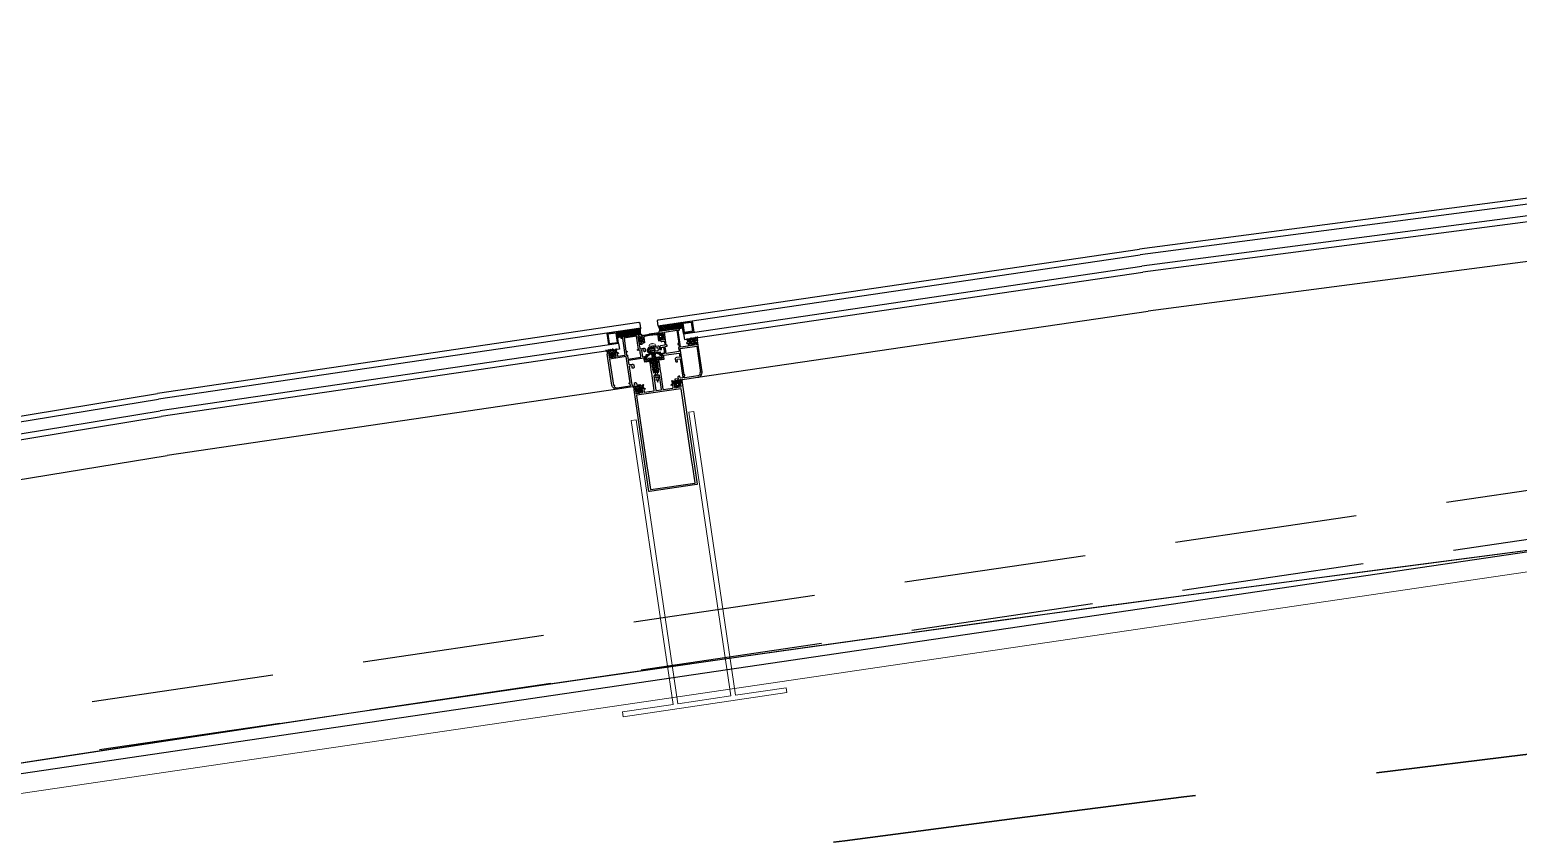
# Model space of a CAD drawing. Header units: millimetres. Extents: x 62878 to 70819, y -67946 to -61850.
# Drawn here: x 64854.5 to 65007.5, y -61966.4 to -61883.5 of the extents above; entities that cross this region are included whole.
import ezdxf

# ---------------------------------------------------------------- set-up
doc = ezdxf.new("R2010")
doc.units = ezdxf.units.MM
doc.linetypes.add('HIDDEN', pattern=[0.375, 0.25, -0.125])
doc.layers.add('alan hesabı1', color=7, linetype='Continuous', plot=False)
for name, color, linetype, lineweight in [('BA DÖŞ.-yeni', 11, 'Continuous', 30), ('Dog_dos_yeni', 63, 'Continuous', 5), ('DOGRAMA', 171, 'Continuous', 0), ('DUV.ALÇ.-yeni', 20, 'Continuous', 25), ('GOR-2', 152, 'Continuous', 20)]:
    doc.layers.add(name, color=color, linetype=linetype, lineweight=lineweight)
pattern_1 = [(233.37876, (65029.06043, -61911.958), (0.12741218, -0.09469793), [])]
pattern_2 = [(323.37876, (64811.47448, -61944.00589), (-0.09469793, -0.12741218), [])]

# ---------------------------------------------------------------- blocks, each defined once
blk = doc.blocks.new('a2we')
at = {"lineweight": 5, "ltscale": 0.5}
for p, q in [((-198.1, -420.1), (-197.1, -419.7)), ((-194.9, -421.4), (-198.1, -420.1)), ((-193.9, -421), (-198.1, -420.1)), ((-198.1, -422.7), (-197.1, -422.3)), ((-194.9, -424), (-198.1, -422.7)), ((-193.9, -423.6), (-198.1, -422.7)), ((-198.1, -425.2), (-197.1, -424.9)), ((-194.9, -426.5), (-198.1, -425.2)), ((-193.9, -426.1), (-198.1, -425.2)), ((-198.1, -427.7), (-197.1, -427.3)), ((-194.9, -429), (-198.1, -427.7)), ((-193.9, -428.6), (-198.1, -427.7)), ((-197.6, -417.6), (-196.6, -417.2)), ((-194.2, -418.3), (-197.6, -417.6)), ((-195.2, -418.6), (-197.6, -417.6)), ((-196.9, -417.9), (-197.1, -418.3)), ((-197.1, -419.7), (-197.1, -418.4)), ((-197.1, -419.7), (-193.9, -421)), ((-197.1, -419.7), (-193.9, -421)), ((-197.1, -422.3), (-197.1, -420.5)), ((-197.1, -422.3), (-193.9, -423.6)), ((-197.1, -422.3), (-193.9, -423.6)), ((-197.1, -424.9), (-197.1, -423.1)), ((-197.1, -424.9), (-193.9, -426.1)), ((-197.1, -424.9), (-193.9, -426.1)), ((-197.1, -427.3), (-197.1, -425.6)), ((-197.1, -427.3), (-193.9, -428.6)), ((-197.1, -427.3), (-193.9, -428.6)), ((-197.1, -429.6), (-197.1, -428)), ((-196, -415.3), (-196.6, -417.2)), ((-196.6, -417.2), (-194.2, -418.3)), ((-196, -415.3), (-195.5, -417.7)), ((-194.2, -418.3), (-195.2, -418.6)), ((-195.2, -418.6), (-194.9, -419.3)), ((-194.9, -420.6), (-194.9, -419.4)), ((-193.9, -421), (-194.9, -421.4)), ((-194.9, -423.2), (-194.9, -421.4)), ((-193.9, -423.6), (-194.9, -424)), ((-194.9, -425.7), (-194.9, -424)), ((-193.9, -426.1), (-194.9, -426.5)), ((-194.9, -428.2), (-194.9, -426.5)), ((-198.1, -429.9), (-197.1, -429.6)), ((-194.9, -431.2), (-198.1, -429.9)), ((-193.9, -430.9), (-198.1, -429.9)), ((-198.1, -432.2), (-197.1, -431.8)), ((-194.9, -433.5), (-198.1, -432.2)), ((-193.9, -433.1), (-198.1, -432.2)), ((-198.1, -434.4), (-197.1, -434.1)), ((-194.9, -435.7), (-198.1, -434.4)), ((-193.9, -435.4), (-198.1, -434.4)), ((-198.1, -436.7), (-197.1, -436.4)), ((-194.9, -438), (-198.1, -436.7)), ((-193.9, -437.7), (-198.1, -436.7)), ((-198.1, -439), (-197.1, -438.7)), ((-194.9, -440.3), (-198.1, -439)), ((-193.9, -440), (-198.1, -439)), ((-198.1, -441.3), (-197.1, -441)), ((-194.9, -442.6), (-198.1, -441.3)), ((-193.9, -442.3), (-198.1, -441.3)), ((-198.1, -443.6), (-197.1, -443.3)), ((-197.1, -429.6), (-193.9, -430.9)), ((-197.1, -429.6), (-193.9, -430.9)), ((-197.1, -431.8), (-197.1, -430.3)), ((-197.1, -431.8), (-193.9, -433.1)), ((-197.1, -431.8), (-193.9, -433.1)), ((-197.1, -434.1), (-197.1, -432.5)), ((-197.1, -434.1), (-193.9, -435.4)), ((-197.1, -434.1), (-193.9, -435.4)), ((-197.1, -436.4), (-197.1, -434.8)), ((-197.1, -436.4), (-193.9, -437.7)), ((-197.1, -436.4), (-193.9, -437.7)), ((-197.1, -438.7), (-197.1, -437.1)), ((-197.1, -438.7), (-193.9, -440)), ((-197.1, -438.7), (-193.9, -440)), ((-197.1, -441), (-197.1, -439.4)), ((-197.1, -441), (-193.9, -442.3)), ((-197.1, -443.3), (-197.1, -441.7)), ((-197.1, -443.3), (-193.9, -444.6)), ((-193.9, -428.6), (-194.9, -429)), ((-194.9, -430.5), (-194.9, -429)), ((-193.9, -430.9), (-194.9, -431.2)), ((-194.9, -432.7), (-194.9, -431.2)), ((-193.9, -433.1), (-194.9, -433.5)), ((-194.9, -435), (-194.9, -433.5)), ((-193.9, -435.4), (-194.9, -435.7)), ((-194.9, -437.3), (-194.9, -435.7)), ((-193.9, -437.7), (-194.9, -438)), ((-194.9, -439.6), (-194.9, -438)), ((-193.9, -440), (-194.9, -440.3)), ((-194.9, -441.8), (-194.9, -440.3)), ((-193.9, -442.3), (-194.9, -442.6)), ((-194.9, -444.1), (-194.9, -442.6)), ((-192.8, -453.3), (-199.2, -453.3)), ((-199.2, -454.6), (-199.2, -453.3)), ((-194.9, -444.9), (-198.1, -443.6)), ((-193.9, -444.6), (-198.1, -443.6)), ((-198.1, -445.9), (-197.1, -445.6)), ((-193.9, -446.9), (-198.1, -445.9)), ((-194.9, -447.2), (-198.1, -445.9)), ((-197.1, -447.9), (-198.1, -448.2)), ((-194.9, -449.5), (-198.1, -448.2)), ((-198.1, -448.2), (-193.9, -449.2)), ((-198.1, -450.5), (-197.1, -450.2)), ((-194.9, -451.8), (-198.1, -450.5)), ((-193.9, -451.5), (-198.1, -450.5)), ((-197.1, -445.6), (-197.1, -444)), ((-197.1, -445.6), (-193.9, -446.9)), ((-197.1, -445.6), (-193.9, -446.9)), ((-197.1, -447.9), (-197.1, -446.3)), ((-193.9, -449.2), (-197.1, -447.9)), ((-197.1, -450.2), (-197.1, -448.6)), ((-197.1, -450.2), (-193.9, -451.5)), ((-197.1, -453.3), (-197.1, -450.9)), ((-193.9, -444.6), (-194.9, -444.9)), ((-194.9, -446.4), (-194.9, -444.9)), ((-193.9, -446.9), (-194.9, -447.2)), ((-194.9, -448.7), (-194.9, -447.2)), ((-193.9, -449.2), (-194.9, -449.5)), ((-194.9, -451), (-194.9, -449.5)), ((-193.9, -451.5), (-194.9, -451.8)), ((-194.9, -453.3), (-194.9, -451.8)), ((-192.8, -454.6), (-192.8, -453.3))]:
    blk.add_line(p, q, dxfattribs=at)
blk.add_lwpolyline([(-196.5, -455.7), (-196.1, -455.4), (-195.9, -455.4), (-195.6, -455.7)], dxfattribs=at)
for centre, radius, start, end in [((-196.9, -418.4), 0.2, 155.3251, 180), ((-195.1, -419.4), 0.2, 0, 19.1116), ((-195.7, -449.5), 6.19, 234.7573, 262.4905), ((-196.4, -449.5), 6.19, 277.5095, 305.2427)]:
    blk.add_arc(centre, radius, start, end, dxfattribs=at)

msp = doc.modelspace()

# ---------------------------------------------------------------- hatches: boundary and pattern name
at = {"layer": 'DOGRAMA', "lineweight": -2}
h = msp.add_hatch(dxfattribs=at)
h.set_pattern_fill('ANSI31', color=256, scale=0.04, angle=678.6331, style=0)
h.set_pattern_definition([(323.37876, (64791.39116, -61946.96393), (-0.07575835, -0.10192975), [])])
h.paths.add_polyline_path([(64920.6, -61914.25, 0.414214), (64920.58, -61914.28), (64919.29, -61914.47, 0.153231), (64919.1, -61913.89), (64920.52, -61913.68)])
h.paths.add_polyline_path([(64920.88, -61914.23), (64920.63, -61914.27, 0.414214), (64920.6, -61914.25), (64920.52, -61913.68), (64920.79, -61913.64)])
h = msp.add_hatch(dxfattribs=at)
h.set_pattern_fill('AR-HBONE', color=256, scale=0.03, angle=678.6331, style=0)
h.set_pattern_definition([(233.37876, (64930.94455, -61948.95745), (0.0247289, -0.16789426), [0.36, -0.12]), (323.37876, (64930.87297, -61949.05376), (0.02472888, -0.16789426), [0.36, -0.12])])
h.paths.add_polyline_path([(64921.4, -61914.16), (64921.64, -61914.12), (64921.56, -61913.53), (64920.79, -61913.64), (64920.88, -61914.23)])
h = msp.add_hatch(dxfattribs=at)
h.set_pattern_fill('AR-HBONE', color=256, scale=0.03, angle=678.6331, style=0)
h.set_pattern_definition([(323.37876, (64916.09148, -61951.14513), (0.0247289, -0.16789426), [0.36, -0.12]), (233.37876, (64916.18779, -61951.21671), (0.0247289, -0.16789426), [0.36, -0.12])])
h.paths.add_polyline_path([(64915.2, -61915.07), (64914.95, -61915.11), (64914.87, -61914.51), (64915.63, -61914.4), (64915.72, -61914.99)])
h = msp.add_hatch(dxfattribs=at)
h.set_pattern_fill('ANSI31', color=256, scale=0.04, angle=678.6331, style=0)
h.set_pattern_definition([(233.37876, (65049.14376, -61908.99996), (0.10192975, -0.07575835), [])])
h.paths.add_polyline_path([(64915.99, -61914.93, -0.414214), (64916.02, -61914.95), (64917.31, -61914.76, -0.153231), (64917.32, -61914.15), (64915.91, -61914.36)])
h.paths.add_polyline_path([(64915.72, -61914.99), (64915.97, -61914.96, -0.414214), (64915.99, -61914.93), (64915.91, -61914.36), (64915.63, -61914.4)])
h = msp.add_hatch(dxfattribs=at)
h.set_pattern_fill('ANSI31', color=256, scale=0.05, angle=678.6331, style=0)
h.set_pattern_definition(pattern_2)
edge = h.paths.add_edge_path(flags=16)
edge.add_arc((64917.91, -61915.21), 0.668, 181.5031, 195.2544, ccw=False)
edge.add_line((64917.24, -61915.23), (64917.52, -61915.19))
edge.add_line((64917.52, -61915.19), (64917.55, -61915.35))
edge.add_line((64917.55, -61915.35), (64917.27, -61915.39))
edge = h.paths.add_edge_path()
edge.add_line((64917.67, -61915.65), (64917.56, -61915.67))
edge.add_line((64917.56, -61915.67), (64917.53, -61915.43))
edge.add_line((64917.53, -61915.43), (64917.34, -61915.46))
edge.add_line((64917.34, -61915.46), (64917.36, -61915.58))
edge.add_line((64917.36, -61915.58), (64917.26, -61915.59))
edge.add_arc((64917.56, -61915.26), 0.442, 149.0711, 227.6864, ccw=False)
edge.add_line((64917.18, -61915.04), (64917.28, -61915.02))
edge.add_line((64917.28, -61915.02), (64917.29, -61915.14))
edge.add_line((64917.29, -61915.14), (64917.48, -61915.11))
edge.add_line((64917.48, -61915.11), (64917.45, -61914.88))
edge.add_line((64917.45, -61914.88), (64918.44, -61914.72))
edge.add_arc((64918.44, -61914.77), 0.05, -74.9114, 98.3788, ccw=False)
edge.add_line((64918.46, -61914.82), (64917.72, -61914.98))
edge.add_arc((64917.74, -61915.08), 0.1, 101.9535, 188.3788)
edge.add_line((64917.64, -61915.09), (64917.72, -61915.6))
edge.add_arc((64917.67, -61915.6), 0.05, -81.6212, 8.3788, ccw=False)
h = msp.add_hatch(dxfattribs=at)
h.set_pattern_fill('ANSI31', color=256, scale=0.05, angle=678.6331, style=0)
h.set_pattern_definition(pattern_1)
edge = h.paths.add_edge_path(flags=16)
edge.add_arc((64918.84, -61915.08), 0.668, 1.5031, 15.2544)
edge.add_line((64919.49, -61914.9), (64919.21, -61914.94))
edge.add_line((64919.21, -61914.94), (64919.23, -61915.1))
edge.add_line((64919.23, -61915.1), (64919.51, -61915.06))
edge = h.paths.add_edge_path()
edge.add_line((64919.2, -61915.43), (64919.31, -61915.41))
edge.add_line((64919.31, -61915.41), (64919.27, -61915.17))
edge.add_line((64919.27, -61915.17), (64919.46, -61915.15))
edge.add_line((64919.46, -61915.15), (64919.48, -61915.27))
edge.add_line((64919.48, -61915.27), (64919.57, -61915.25))
edge.add_arc((64919.2, -61915.02), 0.442, 329.0711, 407.6864)
edge.add_line((64919.49, -61914.7), (64919.39, -61914.71))
edge.add_line((64919.39, -61914.71), (64919.41, -61914.83))
edge.add_line((64919.41, -61914.83), (64919.22, -61914.86))
edge.add_line((64919.22, -61914.86), (64919.19, -61914.62))
edge.add_line((64919.19, -61914.62), (64918.2, -61914.76))
edge.add_arc((64918.21, -61914.81), 0.05, 98.3788, 271.6689)
edge.add_line((64918.21, -61914.86), (64918.96, -61914.8))
edge.add_arc((64918.97, -61914.9), 0.1, 8.3788, 94.804, ccw=False)
edge.add_line((64919.07, -61914.88), (64919.14, -61915.39))
edge.add_arc((64919.19, -61915.38), 0.05, 188.3788, 278.3788)
h = msp.add_hatch(dxfattribs=at)
h.set_pattern_fill('ANSI31', color=256, scale=0.05, angle=678.6331, style=0)
h.set_pattern_definition(pattern_1)
edge = h.paths.add_edge_path(flags=16)
edge.add_arc((64922.63, -61915.33), 0.4, 266.8418, 289.9157, ccw=False)
edge.add_line((64922.61, -61915.73), (64922.57, -61915.48))
edge.add_line((64922.57, -61915.48), (64922.73, -61915.46))
edge.add_line((64922.73, -61915.46), (64922.77, -61915.71))
edge = h.paths.add_edge_path()
edge.add_arc((64922.63, -61915.33), 0.5, 241.5089, 315.2487, ccw=False)
edge.add_line((64922.39, -61915.77), (64922.38, -61915.67))
edge.add_line((64922.38, -61915.67), (64922.49, -61915.65))
edge.add_line((64922.49, -61915.65), (64922.49, -61915.59))
edge.add_arc((64922.39, -61915.61), 0.1, 8.3788, 98.3788)
edge.add_line((64922.37, -61915.51), (64922.16, -61915.54))
edge.add_line((64922.16, -61915.54), (64922.13, -61915.36))
edge.add_line((64922.13, -61915.36), (64922.17, -61915.36))
edge.add_arc((64922.18, -61915.42), 0.065, 29.9694, 98.3788, ccw=False)
edge.add_arc((64922.26, -61915.37), 0.0327, 209.9694, 403.809)
edge.add_arc((64922.16, -61915.51), 0.199, 52.4625, 102.7284)
edge.add_arc((64922.11, -61915.27), 0.05, 99.3509, 276.8642, ccw=False)
edge.add_arc((64922.16, -61915.54), 0.323, 59.9931, 99.3194, ccw=False)
edge.add_arc((64922.33, -61915.24), 0.02, 239.9931, 308.3788)
edge.add_line((64922.34, -61915.25), (64922.52, -61915.12))
edge.add_arc((64922.52, -61915.13), 0.015, -31.6212, 128.3788, ccw=False)
edge.add_line((64922.54, -61915.14), (64922.47, -61915.24))
edge.add_arc((64922.49, -61915.25), 0.02, 148.3788, 308.3788)
edge.add_line((64922.5, -61915.27), (64922.73, -61915.09))
edge.add_arc((64922.74, -61915.1), 0.015, -31.6212, 128.3788, ccw=False)
edge.add_line((64922.75, -61915.1), (64922.69, -61915.21))
edge.add_arc((64922.71, -61915.22), 0.02, 148.3788, 308.3788)
edge.add_line((64922.72, -61915.24), (64922.95, -61915.05))
edge.add_arc((64922.96, -61915.06), 0.015, -31.6212, 128.3788, ccw=False)
edge.add_line((64922.97, -61915.07), (64922.91, -61915.18))
edge.add_arc((64922.92, -61915.19), 0.02, 148.3788, 308.3788)
edge.add_line((64922.94, -61915.2), (64923.17, -61915.02))
edge.add_arc((64923.18, -61915.03), 0.015, -31.6212, 128.3788, ccw=False)
edge.add_line((64923.19, -61915.04), (64923.13, -61915.14))
edge.add_arc((64923.22, -61915.19), 0.1, 148.3788, 188.3788)
edge.add_line((64923.12, -61915.21), (64923.14, -61915.4))
edge.add_line((64923.14, -61915.4), (64922.93, -61915.43))
edge.add_arc((64922.94, -61915.53), 0.1, 98.3788, 188.3788)
edge.add_line((64922.84, -61915.54), (64922.85, -61915.6))
edge.add_line((64922.85, -61915.6), (64922.97, -61915.58))
edge.add_line((64922.97, -61915.58), (64922.98, -61915.68))
h = msp.add_hatch(dxfattribs=at)
h.set_pattern_fill('ANSI31', color=256, scale=0.05, angle=678.6331, style=0)
h.set_pattern_definition(pattern_2)
edge = h.paths.add_edge_path(flags=16)
edge.add_arc((64914.36, -61916.55), 0.4, 266.8418, 289.9157)
edge.add_line((64914.49, -61916.93), (64914.46, -61916.68))
edge.add_line((64914.46, -61916.68), (64914.3, -61916.7))
edge.add_line((64914.3, -61916.7), (64914.34, -61916.95))
edge = h.paths.add_edge_path()
edge.add_arc((64914.36, -61916.55), 0.5, 241.5089, 315.2487)
edge.add_line((64914.71, -61916.9), (64914.7, -61916.8))
edge.add_line((64914.7, -61916.8), (64914.58, -61916.82))
edge.add_line((64914.58, -61916.82), (64914.57, -61916.76))
edge.add_arc((64914.67, -61916.75), 0.1, 98.3788, 188.3788, ccw=False)
edge.add_line((64914.66, -61916.65), (64914.87, -61916.62))
edge.add_line((64914.87, -61916.62), (64914.85, -61916.44))
edge.add_line((64914.85, -61916.44), (64914.81, -61916.44))
edge.add_arc((64914.82, -61916.51), 0.065, 98.3788, 166.7881)
edge.add_arc((64914.72, -61916.48), 0.0327, 152.9485, 346.7881, ccw=False)
edge.add_arc((64914.86, -61916.59), 0.199, 94.0291, 144.295, ccw=False)
edge.add_arc((64914.83, -61916.34), 0.05, 279.8934, 457.4066)
edge.add_arc((64914.87, -61916.61), 0.323, 97.4381, 136.7644)
edge.add_arc((64914.62, -61916.37), 0.02, 248.3788, 316.7644, ccw=False)
edge.add_line((64914.61, -61916.39), (64914.41, -61916.31))
edge.add_arc((64914.4, -61916.33), 0.015, 68.3788, 228.3788)
edge.add_line((64914.39, -61916.34), (64914.48, -61916.42))
edge.add_arc((64914.47, -61916.43), 0.02, -111.6212, 48.3788, ccw=False)
edge.add_line((64914.46, -61916.45), (64914.19, -61916.34))
edge.add_arc((64914.18, -61916.36), 0.015, 68.3788, 228.3788)
edge.add_line((64914.17, -61916.37), (64914.26, -61916.45))
edge.add_arc((64914.25, -61916.47), 0.02, -111.6212, 48.3788, ccw=False)
edge.add_line((64914.24, -61916.48), (64913.97, -61916.38))
edge.add_arc((64913.97, -61916.39), 0.015, 68.3788, 228.3788)
edge.add_line((64913.96, -61916.4), (64914.05, -61916.48))
edge.add_arc((64914.03, -61916.5), 0.02, -111.6212, 48.3788, ccw=False)
edge.add_line((64914.03, -61916.52), (64913.75, -61916.41))
edge.add_arc((64913.75, -61916.42), 0.015, 68.3788, 228.3788)
edge.add_line((64913.74, -61916.43), (64913.82, -61916.51))
edge.add_arc((64913.76, -61916.58), 0.1, 8.3788, 48.3788, ccw=False)
edge.add_line((64913.86, -61916.57), (64913.88, -61916.76))
edge.add_line((64913.88, -61916.76), (64914.1, -61916.73))
edge.add_arc((64914.12, -61916.83), 0.1, 8.3788, 98.3788, ccw=False)
edge.add_line((64914.22, -61916.81), (64914.22, -61916.87))
edge.add_line((64914.22, -61916.87), (64914.11, -61916.89))
edge.add_line((64914.11, -61916.89), (64914.12, -61916.99))
h = msp.add_hatch(dxfattribs=at)
h.set_pattern_fill('ANSI31', color=256, scale=0.05, angle=678.6331, style=0)
h.set_pattern_definition(pattern_1)
edge = h.paths.add_edge_path(flags=16)
edge.add_arc((64918.88, -61918.36), 0.05, -81.6212, 8.3788, ccw=False)
edge.add_line((64918.89, -61918.41), (64918.83, -61918.42))
edge.add_arc((64918.82, -61918.37), 0.05, 188.3788, 278.3788, ccw=False)
edge.add_line((64918.77, -61918.38), (64918.74, -61918.15))
edge.add_line((64918.74, -61918.15), (64918.9, -61918.13))
edge.add_line((64918.9, -61918.13), (64918.93, -61918.35))
h.paths.add_polyline_path([(64918.88, -61917.98), (64918.72, -61918), (64918.68, -61917.73), (64918.84, -61917.71)], flags=16)
edge = h.paths.add_edge_path()
edge.add_arc((64918.76, -61918.36), 0.2, 188.3788, 258.945, ccw=False)
edge.add_line((64918.56, -61918.39), (64918.55, -61918.34))
edge.add_line((64918.55, -61918.34), (64918.61, -61918.33))
edge.add_line((64918.61, -61918.33), (64918.59, -61918.2))
edge.add_line((64918.59, -61918.2), (64918.56, -61918.18))
edge.add_arc((64918.62, -61918.1), 0.1, 188.3788, 233.3788, ccw=False)
edge.add_line((64918.52, -61918.11), (64918.5, -61917.98))
edge.add_line((64918.5, -61917.98), (64918.56, -61917.97))
edge.add_line((64918.56, -61917.97), (64918.54, -61917.85))
edge.add_line((64918.54, -61917.85), (64918.42, -61917.75))
edge.add_line((64918.42, -61917.75), (64918.31, -61917.77))
edge.add_line((64918.31, -61917.77), (64918.27, -61917.52))
edge.add_line((64918.27, -61917.52), (64918.23, -61917.58))
edge.add_line((64918.23, -61917.58), (64917.73, -61917.65))
edge.add_line((64917.73, -61917.65), (64917.69, -61917.33))
edge.add_arc((64917.98, -61917.28), 0.3, 128.3788, 188.3788, ccw=False)
edge.add_line((64917.8, -61917.05), (64918.18, -61916.74))
edge.add_arc((64918.2, -61916.77), 0.03, 38.3788, 128.3788, ccw=False)
edge.add_line((64918.22, -61916.75), (64918.26, -61916.79))
edge.add_arc((64918.24, -61916.81), 0.03, -51.6212, 38.3788, ccw=False)
edge.add_line((64918.26, -61916.84), (64917.95, -61917.08))
edge.add_arc((64918.08, -61917.23), 0.2, 128.3788, 190.2984)
edge.add_arc((64917.98, -61917.26), 0.1, 185.6639, 338.3788)
edge.add_arc((64918.17, -61917.33), 0.1, 98.3788, 158.3788, ccw=False)
edge.add_line((64918.15, -61917.23), (64918.48, -61917.19))
edge.add_arc((64918.47, -61917.14), 0.05, 278.3788, 368.3788)
edge.add_line((64918.52, -61917.13), (64918.51, -61917.08))
edge.add_arc((64918.56, -61917.07), 0.05, 98.3788, 188.3788, ccw=False)
edge.add_line((64918.55, -61917.02), (64918.75, -61916.99))
edge.add_arc((64918.76, -61917.04), 0.05, 8.3788, 98.3788, ccw=False)
edge.add_line((64918.81, -61917.04), (64918.81, -61917.09))
edge.add_arc((64918.86, -61917.08), 0.05, 188.3788, 278.3788)
edge.add_line((64918.87, -61917.13), (64919.19, -61917.08))
edge.add_arc((64919.21, -61917.18), 0.1, 38.3788, 98.3788, ccw=False)
edge.add_arc((64919.37, -61917.06), 0.1, 218.3788, 371.0936)
edge.add_arc((64919.27, -61917.06), 0.2, 6.4592, 68.3788)
edge.add_line((64919.34, -61916.87), (64918.98, -61916.73))
edge.add_arc((64918.99, -61916.7), 0.03, 158.3788, 248.3788, ccw=False)
edge.add_line((64918.96, -61916.69), (64918.98, -61916.64))
edge.add_arc((64919.01, -61916.65), 0.03, 68.3788, 158.3788, ccw=False)
edge.add_line((64919.02, -61916.62), (64919.48, -61916.8))
edge.add_arc((64919.37, -61917.08), 0.3, 8.3788, 68.3788, ccw=False)
edge.add_line((64919.67, -61917.03), (64919.71, -61917.36))
edge.add_line((64919.71, -61917.36), (64919.22, -61917.43))
edge.add_line((64919.22, -61917.43), (64919.16, -61917.39))
edge.add_line((64919.16, -61917.39), (64919.2, -61917.64))
edge.add_line((64919.2, -61917.64), (64919.09, -61917.65))
edge.add_line((64919.09, -61917.65), (64919, -61917.78))
edge.add_line((64919, -61917.78), (64919.02, -61917.91))
edge.add_line((64919.02, -61917.91), (64919.08, -61917.9))
edge.add_line((64919.08, -61917.9), (64919.09, -61918.03))
edge.add_arc((64919, -61918.04), 0.1, -36.6212, 8.3788, ccw=False)
edge.add_line((64919.08, -61918.1), (64919.05, -61918.13))
edge.add_line((64919.05, -61918.13), (64919.07, -61918.26))
edge.add_line((64919.07, -61918.26), (64919.13, -61918.25))
edge.add_line((64919.13, -61918.25), (64919.14, -61918.31))
edge.add_arc((64918.94, -61918.34), 0.2, -62.1875, 8.3788, ccw=False)
edge.add_arc((64918.81, -61918.1), 0.47, 258.945, 297.8125, ccw=False)
h = msp.add_hatch(dxfattribs=at)
h.set_pattern_fill('ANSI31', color=256, scale=0.05, angle=678.6331, style=0)
h.set_pattern_definition(pattern_1)
edge = h.paths.add_edge_path()
edge.add_arc((64921.65, -61919.54), 0.1, 148.3788, 188.3788)
edge.add_line((64921.55, -61919.55), (64921.58, -61919.73))
edge.add_line((64921.58, -61919.73), (64921.36, -61919.76))
edge.add_arc((64921.38, -61919.86), 0.1, 98.3788, 188.3788)
edge.add_line((64921.28, -61919.87), (64921.29, -61919.93))
edge.add_line((64921.29, -61919.93), (64921.4, -61919.91))
edge.add_line((64921.4, -61919.91), (64921.42, -61920.01))
edge.add_arc((64921.06, -61919.66), 0.5, 241.5089, 315.2487, ccw=False)
edge.add_line((64920.82, -61920.1), (64920.81, -61920))
edge.add_line((64920.81, -61920), (64920.93, -61919.98))
edge.add_line((64920.93, -61919.98), (64920.92, -61919.92))
edge.add_arc((64920.82, -61919.94), 0.1, 8.3788, 98.3788)
edge.add_line((64920.81, -61919.84), (64920.59, -61919.87))
edge.add_line((64920.59, -61919.87), (64920.57, -61919.71))
edge.add_line((64920.57, -61919.71), (64920.6, -61919.71))
edge.add_arc((64920.61, -61919.77), 0.065, 29.9694, 98.3788, ccw=False)
edge.add_arc((64920.7, -61919.72), 0.0327, 209.9694, 403.809)
edge.add_arc((64920.55, -61919.87), 0.242, 43.1813, 88.6881)
edge.add_arc((64920.55, -61919.57), 0.05, 99.3509, 276.8642, ccw=False)
edge.add_arc((64920.53, -61919.9), 0.372, 51.8787, 88.5303, ccw=False)
edge.add_arc((64920.77, -61919.59), 0.02, 239.9931, 308.3788)
edge.add_line((64920.78, -61919.6), (64920.95, -61919.47))
edge.add_arc((64920.96, -61919.48), 0.015, -31.6212, 128.3788, ccw=False)
edge.add_line((64920.97, -61919.49), (64920.91, -61919.59))
edge.add_arc((64920.93, -61919.6), 0.02, 148.3788, 308.3788)
edge.add_line((64920.94, -61919.62), (64921.17, -61919.43))
edge.add_arc((64921.18, -61919.45), 0.015, -31.6212, 128.3788, ccw=False)
edge.add_line((64921.19, -61919.45), (64921.13, -61919.56))
edge.add_arc((64921.14, -61919.57), 0.02, 148.3788, 308.3788)
edge.add_line((64921.16, -61919.58), (64921.39, -61919.4))
edge.add_arc((64921.4, -61919.41), 0.015, -31.6212, 128.3788, ccw=False)
edge.add_line((64921.41, -61919.42), (64921.34, -61919.53))
edge.add_arc((64921.36, -61919.54), 0.02, 148.3788, 308.3788)
edge.add_line((64921.37, -61919.55), (64921.61, -61919.37))
edge.add_arc((64921.61, -61919.38), 0.015, -31.6212, 128.3788, ccw=False)
edge.add_line((64921.63, -61919.39), (64921.57, -61919.49))
edge = h.paths.add_edge_path(flags=16)
edge.add_line((64921.04, -61920.03), (64921.01, -61919.84))
edge.add_arc((64921.04, -61919.84), 0.03, 98.3788, 188.3788, ccw=False)
edge.add_line((64921.03, -61919.81), (64921.13, -61919.79))
edge.add_arc((64921.14, -61919.82), 0.03, 8.3788, 98.3788, ccw=False)
edge.add_line((64921.17, -61919.82), (64921.2, -61920.01))
edge.add_arc((64921.17, -61920.02), 0.03, -73.8548, 8.3788, ccw=False)
edge.add_arc((64921.06, -61919.66), 0.4, 270.6123, 286.1452, ccw=False)
edge.add_arc((64921.07, -61920.03), 0.03, 188.3788, 270.6123, ccw=False)
h = msp.add_hatch(dxfattribs=at)
h.set_pattern_fill('ANSI31', color=256, scale=0.05, angle=678.6331, style=0)
h.set_pattern_definition([(323.37876, (64811.47448, -61944.00589), (-0.09469793, -0.12741218), [])])
edge = h.paths.add_edge_path()
edge.add_arc((64916.51, -61920.3), 0.1, 8.3788, 48.3788, ccw=False)
edge.add_line((64916.61, -61920.28), (64916.63, -61920.45))
edge.add_line((64916.63, -61920.45), (64916.85, -61920.42))
edge.add_arc((64916.86, -61920.52), 0.1, 8.3788, 98.3788, ccw=False)
edge.add_line((64916.96, -61920.51), (64916.97, -61920.57))
edge.add_line((64916.97, -61920.57), (64916.85, -61920.58))
edge.add_line((64916.85, -61920.58), (64916.87, -61920.68))
edge.add_arc((64917.11, -61920.24), 0.5, 241.5089, 315.2487)
edge.add_line((64917.46, -61920.59), (64917.45, -61920.5))
edge.add_line((64917.45, -61920.5), (64917.33, -61920.51))
edge.add_line((64917.33, -61920.51), (64917.32, -61920.45))
edge.add_arc((64917.42, -61920.44), 0.1, 98.3788, 188.3788, ccw=False)
edge.add_line((64917.4, -61920.34), (64917.62, -61920.31))
edge.add_line((64917.62, -61920.31), (64917.6, -61920.15))
edge.add_line((64917.6, -61920.15), (64917.56, -61920.16))
edge.add_arc((64917.57, -61920.22), 0.065, 98.3788, 166.7881)
edge.add_arc((64917.47, -61920.2), 0.0327, 152.9485, 346.7881, ccw=False)
edge.add_arc((64917.66, -61920.29), 0.242, 108.0695, 153.5762, ccw=False)
edge.add_arc((64917.58, -61920.01), 0.05, 279.8934, 457.4066)
edge.add_arc((64917.69, -61920.31), 0.372, 108.2273, 144.8788)
edge.add_arc((64917.37, -61920.09), 0.02, 248.3788, 316.7644, ccw=False)
edge.add_line((64917.36, -61920.11), (64917.16, -61920.02))
edge.add_arc((64917.15, -61920.04), 0.015, 68.3788, 228.3788)
edge.add_line((64917.14, -61920.05), (64917.23, -61920.13))
edge.add_arc((64917.22, -61920.15), 0.02, -111.6212, 48.3788, ccw=False)
edge.add_line((64917.21, -61920.17), (64916.94, -61920.06))
edge.add_arc((64916.93, -61920.07), 0.015, 68.3788, 228.3788)
edge.add_line((64916.92, -61920.08), (64917.02, -61920.16))
edge.add_arc((64917, -61920.18), 0.02, -111.6212, 48.3788, ccw=False)
edge.add_line((64916.99, -61920.2), (64916.72, -61920.09))
edge.add_arc((64916.72, -61920.1), 0.015, 68.3788, 228.3788)
edge.add_line((64916.71, -61920.11), (64916.8, -61920.2))
edge.add_arc((64916.78, -61920.21), 0.02, -111.6212, 48.3788, ccw=False)
edge.add_line((64916.78, -61920.23), (64916.5, -61920.12))
edge.add_arc((64916.5, -61920.13), 0.015, 68.3788, 228.3788)
edge.add_line((64916.49, -61920.15), (64916.57, -61920.22))
edge = h.paths.add_edge_path(flags=16)
edge.add_line((64917.24, -61920.59), (64917.21, -61920.4))
edge.add_arc((64917.18, -61920.4), 0.03, 8.3788, 98.3788)
edge.add_line((64917.18, -61920.37), (64917.08, -61920.39))
edge.add_arc((64917.08, -61920.42), 0.03, 98.3788, 188.3788)
edge.add_line((64917.05, -61920.42), (64917.08, -61920.62))
edge.add_arc((64917.11, -61920.61), 0.03, 188.3788, 270.6123)
edge.add_arc((64917.11, -61920.24), 0.4, 270.6123, 286.1452)
edge.add_arc((64917.21, -61920.6), 0.03, 286.1452, 368.3788)

# ---------------------------------------------------------------- linework, layer by layer
msp.add_lwpolyline([(68896.02, -63031.44), (69030.26, -63071.18), (69185.28, -62547.65), (68893, -62461.11, 1.044368), (68063.2, -62298.73, 0.204375), (63106.96, -62494.78, 0.353953), (62932.94, -62997.83), (63753.18, -65779.6), (64154.95, -67142.15), (65336.72, -66792.62), (65336.7, -66829.11), (65270.54, -66829.07, 0.626789), (65270.2, -67369.07), (65531.84, -67369.23, 0.926242), (66130.09, -67369.61), (66391.73, -67369.77, 0.626743), (66392.07, -66829.77), (66326.15, -66829.73), (66326.17, -66793.24), (67506.16, -67144.13), (68467.02, -63899.09), (68625.2, -63946.04), (68896.02, -63031.42)], format="xyb")
at = {"layer": 'alan hesabı1', "linetype": 'ByBlock'}
msp.add_lwpolyline([(64587.94, -62561.57), (64661.74, -62920.71), (64965, -62879.58), (64966.68, -62891.96), (65228.68, -62856.43), (65387.23, -62834.92), (65436.53, -62828.23), (65824.65, -62828.48), (65825.24, -61883.69), (65434.28, -61883.46), (65434.21, -62013.74), (65330.57, -62022.74), (65311.39, -61892.53), (64527.56, -62007.98)], dxfattribs=at)
at = {"layer": 'BA DÖŞ.-yeni', "linetype": 'HIDDEN', "ltscale": 150}
msp.add_arc((65815.04, -68607.15), 6697.94, 70.74616, 109.296847, dxfattribs=at)
at = {"layer": 'Dog_dos_yeni'}
msp.add_lwpolyline([(64932.34, -61951.6), (64915.52, -61954.08), (64915.45, -61953.59), (64920.64, -61952.82), (64916.34, -61923.64), (64916.84, -61923.56), (64921.14, -61952.75), (64926.58, -61951.95), (64922.28, -61922.76), (64922.77, -61922.69), (64927.07, -61951.87), (64932.27, -61951.11), (64932.34, -61951.6)], close=True, dxfattribs=at)
msp.add_lwpolyline([(64932.34, -61951.6), (64915.52, -61954.08), (64915.45, -61953.59), (64920.64, -61952.82), (64916.34, -61923.64), (64916.84, -61923.56), (64921.14, -61952.75), (64926.58, -61951.95), (64922.28, -61922.76), (64922.77, -61922.69), (64927.07, -61951.87), (64932.27, -61951.11), (64932.34, -61951.6)], close=True, dxfattribs=at)
at = {"layer": 'DOGRAMA', "lineweight": -2}
for p, q in [((65018.13, -61899.51), (64968.57, -61906)), ((65018.31, -61900.09), (64968.65, -61906.59)), ((65016.01, -61901.6), (64968.82, -61907.78)), ((65016.09, -61902.2), (64968.9, -61908.37)), ((64919.11, -61913.28), (64968.57, -61906)), ((64919.1, -61913.89), (64968.65, -61906.59)), ((65015.82, -61906.31), (64969.45, -61912.38)), ((64921.73, -61914.72), (64968.82, -61907.78)), ((64921.82, -61915.31), (64968.9, -61908.37)), ((64917.13, -61913.57), (64867.68, -61920.86)), ((64917.25, -61913.66), (64917.13, -61913.57)), ((64917.32, -61914.15), (64917.25, -61913.66)), ((64919.03, -61913.4), (64919.11, -61913.28)), ((64919.1, -61913.89), (64919.03, -61913.4)), ((64920.88, -61914.23), (64920.79, -61913.64)), ((64920.88, -61914.23), (64920.79, -61913.64)), ((64921.56, -61913.53), (64921.64, -61914.12)), ((64923.2, -61919.19), (64969.45, -61912.38)), ((64917.32, -61914.15), (64867.77, -61921.45)), ((64914.87, -61914.51), (64914.95, -61915.11)), ((64915.72, -61914.99), (64914.95, -61915.11)), ((64915.72, -61914.99), (64915.63, -61914.4)), ((64915.72, -61914.99), (64915.63, -61914.4)), ((64920.88, -61914.23), (64921.64, -61914.12)), ((64921.73, -61914.72), (64921.82, -61915.31)), ((64915.04, -61915.7), (64867.96, -61922.64)), ((64915.13, -61916.29), (64868.05, -61923.23)), ((64915.04, -61915.7), (64915.13, -61916.29)), ((64818.35, -61928.93), (64867.68, -61920.86)), ((64818.35, -61929.54), (64867.77, -61921.45)), ((64914.93, -61920.41), (64868.67, -61927.22)), ((64820.99, -61930.33), (64867.96, -61922.64)), ((64821.08, -61930.92), (64868.05, -61923.23)), ((64822.53, -61934.78), (64868.67, -61927.22))]:
    msp.add_line(p, q, dxfattribs=at)
at = {"layer": 'DOGRAMA'}
msp.add_line((64918.21, -61930.94), (64923.09, -61930.22), dxfattribs=at)
at = {"layer": 'DOGRAMA', "lineweight": -2}
msp.add_lwpolyline([(68355.73, -61957.86, 0.273736), (68066.91, -62277.72, 0.209295), (68023.71, -62283.85, 0.198368), (63201.05, -62451.11)], format="xyb", dxfattribs=at)
for points in [[(64921.56, -61913.55), (64922.6, -61913.4), (64922.77, -61914.54), (64921.73, -61914.7)], [(64921.67, -61913.63), (64922.51, -61913.51), (64922.65, -61914.46), (64921.81, -61914.58)], [(64914.87, -61914.53), (64913.83, -61914.69), (64914, -61915.83), (64915.04, -61915.68)], [(64914.79, -61914.65), (64913.94, -61914.77), (64914.08, -61915.72), (64914.93, -61915.6)], [(64918.88, -61917.98), (64918.72, -61918), (64918.68, -61917.73), (64918.84, -61917.71)], [(64918.72, -61918), (64918.88, -61917.98), (64918.84, -61917.71), (64918.68, -61917.73)]]:
    msp.add_lwpolyline(points, close=True, dxfattribs=at)
at = {"layer": 'DOGRAMA', "lineweight": -2, "ltscale": 0.5}
for points in [[(64914.17, -61916.86), (64914.04, -61916.88), (64914.08, -61917.13, 0.414214), (64914.14, -61917.17), (64914.75, -61917.08, 0.414214), (64914.79, -61917.02), (64914.76, -61916.77), (64914.63, -61916.79, -0.668097), (64914.6, -61916.75), (64914.65, -61916.68, -0.198962), (64914.68, -61916.66), (64914.93, -61916.63, -0.372839), (64915.04, -61916.7, -0.45685), (64915.01, -61916.74), (64914.89, -61916.75), (64914.93, -61916.99, 0.414214), (64914.99, -61917.03), (64915.7, -61916.93, 0.414214), (64915.72, -61916.89), (64915.48, -61915.21, 0.414214), (64915.44, -61915.19), (64915.35, -61915.2, -0.414214), (64915.32, -61915.17), (64915.31, -61915.09, -0.414214), (64915.33, -61915.05), (64917.38, -61914.75, -0.414214), (64917.41, -61914.78), (64917.45, -61915, -0.198962), (64917.44, -61915.04), (64917.36, -61915.11, -0.668048), (64917.31, -61915.09), (64917.28, -61914.92), (64917.08, -61914.95, 0.414214), (64917.04, -61915), (64917.14, -61915.66, 0.414214), (64917.2, -61915.71), (64917.39, -61915.68), (64917.37, -61915.5, -0.668048), (64917.42, -61915.47), (64917.51, -61915.52, -0.19911), (64917.53, -61915.55), (64917.54, -61915.66, -0.414214), (64917.42, -61915.81), (64917.22, -61915.85, 0.414214), (64917.17, -61915.9), (64917.22, -61916.21, 0.414214), (64917.28, -61916.25), (64917.62, -61916.2, -0.414214), (64917.79, -61916.33), (64917.82, -61916.49, -0.414214), (64917.78, -61916.55), (64917.7, -61916.56, -0.414214), (64917.67, -61916.55), (64917.65, -61916.37), (64917.4, -61916.4), (64917.5, -61917.07), (64917.89, -61917.01), (64917.88, -61916.91, -0.414214), (64917.92, -61916.85), (64917.97, -61916.85, -0.414214), (64918.03, -61916.89), (64918.04, -61916.97, -0.414214), (64917.87, -61917.19), (64916.07, -61917.46, 0.414214), (64916.04, -61917.49), (64916.1, -61917.86, 0.414214), (64916.13, -61917.88), (64916.45, -61917.83, -0.414214), (64916.62, -61917.96), (64916.64, -61918.14, -0.414214), (64916.56, -61918.25), (64916.54, -61918.25), (64916.49, -61918.26, -0.414214), (64916.46, -61918.24), (64916.43, -61918.05, 0.414214), (64916.4, -61918.02), (64916.16, -61918.06, 0.414214), (64916.13, -61918.09), (64916.27, -61919.01), (64916.24, -61919.04), (64916.28, -61919.07), (64916.41, -61919.98, 0.414214), (64916.44, -61920.01), (64916.68, -61919.97, 0.414214), (64916.71, -61919.94), (64916.68, -61919.78, -0.414214), (64916.71, -61919.75), (64916.76, -61919.74), (64916.78, -61919.74, -0.414214), (64916.89, -61919.82), (64916.91, -61919.96), (64917.23, -61919.92, -0.414214), (64917.26, -61919.94), (64917.27, -61919.96, -0.414214), (64917.18, -61920.08), (64914.93, -61920.41, -0.414214), (64914.36, -61919.99), (64913.89, -61916.81, -0.414214), (64913.92, -61916.78), (64914.08, -61916.75, -0.19911), (64914.12, -61916.76), (64914.19, -61916.81, -0.668097)], [(64922.9, -61915.58), (64923.03, -61915.56), (64923.06, -61915.8, -0.414214), (64923.02, -61915.86), (64922.41, -61915.95, -0.414214), (64922.35, -61915.91), (64922.31, -61915.66), (64922.44, -61915.64, 0.668097), (64922.46, -61915.59), (64922.39, -61915.54, 0.198962), (64922.36, -61915.53), (64922.11, -61915.57, 0.372839), (64922.02, -61915.67, 0.45685), (64922.06, -61915.7), (64922.18, -61915.68), (64922.21, -61915.92, -0.414214), (64922.17, -61915.98), (64921.46, -61916.08, -0.414214), (64921.42, -61916.05), (64921.17, -61914.37, -0.414214), (64921.2, -61914.34), (64921.29, -61914.33, 0.414214), (64921.31, -61914.29), (64921.3, -61914.2, 0.414214), (64921.27, -61914.18), (64919.22, -61914.48, 0.414214), (64919.19, -61914.51), (64919.23, -61914.74, 0.198962), (64919.25, -61914.77), (64919.34, -61914.81, 0.668048), (64919.39, -61914.79), (64919.36, -61914.61), (64919.56, -61914.58, -0.414214), (64919.61, -61914.62), (64919.71, -61915.29, -0.414214), (64919.67, -61915.34), (64919.47, -61915.37), (64919.45, -61915.2, 0.668048), (64919.39, -61915.18), (64919.32, -61915.25, 0.19911), (64919.31, -61915.29), (64919.32, -61915.39, 0.414214), (64919.48, -61915.51), (64919.69, -61915.48, -0.414214), (64919.75, -61915.52), (64919.79, -61915.83, -0.414214), (64919.75, -61915.89), (64919.4, -61915.94, 0.414214), (64919.28, -61916.11), (64919.3, -61916.28, 0.414214), (64919.36, -61916.32), (64919.44, -61916.31, 0.414214), (64919.45, -61916.28), (64919.43, -61916.11), (64919.68, -61916.07), (64919.77, -61916.73), (64919.38, -61916.79), (64919.36, -61916.69, 0.414214), (64919.31, -61916.65), (64919.26, -61916.66, 0.414214), (64919.21, -61916.71), (64919.23, -61916.79, 0.414214), (64919.45, -61916.96), (64921.25, -61916.7, -0.414214), (64921.29, -61916.72), (64921.34, -61917.08, -0.414214), (64921.32, -61917.12), (64921, -61917.16, 0.414214), (64920.87, -61917.33), (64920.9, -61917.51, 0.414214), (64921.01, -61917.6), (64921.03, -61917.59), (64921.08, -61917.59, 0.414214), (64921.11, -61917.55), (64921.08, -61917.36, -0.414214), (64921.1, -61917.33), (64921.34, -61917.29, -0.414214), (64921.38, -61917.32), (64921.51, -61918.24), (64921.54, -61918.26), (64921.52, -61918.29), (64921.65, -61919.21, -0.414214), (64921.63, -61919.24), (64921.39, -61919.28, -0.414214), (64921.36, -61919.25), (64921.33, -61919.1, 0.414214), (64921.3, -61919.07), (64921.25, -61919.08), (64921.23, -61919.08, 0.414214), (64921.15, -61919.19), (64921.17, -61919.34), (64920.85, -61919.38, 0.414214), (64920.83, -61919.42), (64920.83, -61919.44, 0.414214), (64920.94, -61919.52), (64923.2, -61919.19, 0.414214), (64923.62, -61918.62), (64923.15, -61915.45, 0.414214), (64923.12, -61915.42), (64922.95, -61915.45, 0.19911), (64922.92, -61915.47), (64922.87, -61915.53, 0.668097)], [(64918.61, -61916.8), (64918.63, -61916.8, 0.267949), (64918.66, -61916.78), (64918.75, -61916.54, -0.12216), (64918.78, -61916.5, 0.257961), (64918.82, -61916.41), (64918.79, -61916.21, 0.414214), (64918.73, -61916.17), (64918.09, -61916.26, 0.414214), (64918, -61916.38), (64918.02, -61916.53, 0.414214), (64918.14, -61916.61), (64918.35, -61916.58, -0.267949), (64918.44, -61916.62), (64918.58, -61916.79, 0.267949)], [(64919.29, -61916.34), (64919.44, -61916.32, 0.414214), (64919.47, -61916.28), (64919.45, -61916.14, -0.414214), (64919.47, -61916.11), (64919.61, -61916.09, -0.414214), (64919.67, -61916.13), (64919.75, -61916.66, -0.414214), (64919.71, -61916.72), (64919.44, -61916.76, -0.414214), (64919.38, -61916.72), (64919.37, -61916.63, 0.414214), (64919.31, -61916.59), (64918.93, -61916.65, 0.267949), (64918.85, -61916.71), (64918.77, -61916.92, -0.267949), (64918.74, -61916.94), (64918.54, -61916.97, -0.267949), (64918.52, -61916.95), (64918.35, -61916.74, 0.133822), (64918.31, -61916.71, -0.270236), (64918.18, -61916.55), (64918.13, -61916.21, -0.414214), (64918.21, -61916.09), (64918.48, -61916.05), (64918.51, -61916.08), (64918.54, -61916.05), (64919.1, -61915.96, -0.414214), (64919.22, -61916.05), (64919.26, -61916.31, 0.414214)], [(64918.63, -61916.8), (64918.61, -61916.8, -0.267949), (64918.58, -61916.79), (64918.42, -61916.59, 0.12216), (64918.38, -61916.56, -0.257961), (64918.32, -61916.48), (64918.29, -61916.28, -0.414214), (64918.33, -61916.23), (64918.98, -61916.13, -0.414214), (64919.09, -61916.22), (64919.11, -61916.37, -0.414214), (64919.03, -61916.48), (64918.82, -61916.51, 0.267949), (64918.74, -61916.57), (64918.66, -61916.78, -0.267949)], [(64920.46, -61920, -0.414214), (64920.54, -61919.88), (64920.79, -61919.85, -0.414214), (64920.9, -61919.93), (64920.9, -61919.95), (64920.76, -61919.97), (64920.79, -61920.22, 0.414214), (64920.85, -61920.26), (64921.12, -61920.22), (64921.15, -61920.25), (64921.18, -61920.22), (64921.44, -61920.18, 0.414214), (64921.48, -61920.12), (64921.45, -61919.87), (64921.3, -61919.89), (64921.3, -61919.87, -0.414214), (64921.38, -61919.76), (64921.55, -61919.74, -0.414214), (64921.58, -61919.76), (64923.12, -61930.19, -0.414214), (64923.09, -61930.22), (64918.21, -61930.94, -0.414214), (64918.17, -61930.92), (64916.64, -61920.49, -0.414214), (64916.66, -61920.46), (64916.83, -61920.43, -0.414214), (64916.94, -61920.52), (64916.95, -61920.53), (64916.8, -61920.56), (64916.83, -61920.8, 0.414214), (64916.89, -61920.85), (64917.16, -61920.81), (64917.19, -61920.83), (64917.22, -61920.8), (64917.49, -61920.76, 0.414214), (64917.53, -61920.7), (64917.49, -61920.45), (64917.34, -61920.48), (64917.34, -61920.46, -0.414214), (64917.42, -61920.34), (64917.67, -61920.31, -0.414214), (64917.78, -61920.39), (64917.79, -61920.41), (64917.64, -61920.43), (64917.68, -61920.68, 0.414214), (64917.73, -61920.72), (64918.17, -61920.66), (64918.21, -61920.68), (64918.23, -61920.65), (64918.67, -61920.58, 0.414214), (64918.71, -61920.53), (64918.45, -61918.75), (64918.48, -61918.71), (64918.44, -61918.69), (64918.32, -61917.84, -0.414214), (64918.36, -61917.78), (64918.39, -61917.78, -0.198912), (64918.43, -61917.78), (64918.51, -61917.84, -0.198912), (64918.53, -61917.88), (64918.54, -61917.96), (64918.51, -61917.96, 0.414214), (64918.48, -61917.99), (64918.51, -61918.16), (64918.56, -61918.2, -0.198912), (64918.58, -61918.23), (64918.59, -61918.31), (64918.56, -61918.32, 0.414214), (64918.54, -61918.35), (64918.56, -61918.52), (64918.61, -61918.56, -0.198912), (64918.63, -61918.59), (64918.65, -61918.72, 0.414214), (64918.68, -61918.74), (64919.12, -61918.68, 0.414214), (64919.14, -61918.64), (64919.13, -61918.52, -0.198912), (64919.14, -61918.48), (64919.17, -61918.43), (64919.15, -61918.26, 0.414214), (64919.11, -61918.23), (64919.09, -61918.24), (64919.07, -61918.16, -0.198912), (64919.08, -61918.12), (64919.12, -61918.07), (64919.1, -61917.9, 0.414214), (64919.06, -61917.88), (64919.03, -61917.88), (64919.02, -61917.8, -0.198912), (64919.03, -61917.77), (64919.09, -61917.69, -0.198912), (64919.12, -61917.67), (64919.15, -61917.66, -0.414214), (64919.21, -61917.71), (64919.33, -61918.56), (64919.31, -61918.59), (64919.34, -61918.62), (64919.61, -61920.4, 0.414214), (64919.66, -61920.44), (64920.1, -61920.37), (64920.13, -61920.4), (64920.16, -61920.36), (64920.6, -61920.3, 0.414214), (64920.64, -61920.24), (64920.61, -61920), (64920.46, -61920.02)], [(64918, -61928.52), (64918.05, -61928.86), (64918.32, -61930.71, 0.414214), (64918.36, -61930.74), (64922.89, -61930.07, 0.414214), (64922.92, -61930.04), (64922.64, -61928.19), (64922.59, -61927.84), (64921.49, -61920.38, 0.414214), (64921.46, -61920.36), (64916.93, -61921.02, 0.414214), (64916.9, -61921.06)]]:
    msp.add_lwpolyline(points, format="xyb", close=True, dxfattribs=at)
at = {"layer": 'DOGRAMA', "linetype": 'ByBlock', "lineweight": -2}
for points in [[(64917.3, -61916.79, -1), (64917.3, -61916.73), (64917.28, -61916.65, -1), (64917.28, -61916.59), (64917.25, -61916.45, 0.414214), (64917.2, -61916.4), (64917.06, -61916.42, -0.414214), (64917, -61916.38), (64917, -61916.36, -0.414214), (64917.02, -61916.33), (64917.09, -61916.32), (64916.9, -61914.97), (64915.61, -61915.16), (64915.81, -61916.51), (64915.88, -61916.5, -0.414214), (64915.91, -61916.52), (64915.92, -61916.55, -0.414214), (64915.87, -61916.61), (64915.82, -61916.62), (64915.86, -61916.88, 0.414214), (64915.9, -61916.91), (64915.93, -61916.9, -0.414214), (64915.96, -61916.93), (64916.01, -61917.29, 0.414214), (64916.05, -61917.31), (64917.3, -61917.13, 0.414214), (64917.35, -61917.07), (64917.32, -61916.89), (64917.28, -61916.87), (64917.31, -61916.85)], [(64919.88, -61916.41, 1), (64919.87, -61916.35), (64919.86, -61916.27, 1), (64919.85, -61916.21), (64919.83, -61916.07, -0.414214), (64919.87, -61916.01), (64920.01, -61915.99, 0.414214), (64920.05, -61915.93), (64920.05, -61915.91, 0.414214), (64920.01, -61915.89), (64919.94, -61915.9), (64919.75, -61914.55), (64921.03, -61914.36), (64921.23, -61915.71), (64921.16, -61915.72, 0.414214), (64921.13, -61915.75), (64921.14, -61915.78, 0.414214), (64921.2, -61915.83), (64921.25, -61915.82), (64921.28, -61916.09, -0.414214), (64921.26, -61916.12), (64921.23, -61916.12, 0.414214), (64921.2, -61916.16), (64921.26, -61916.51, -0.414214), (64921.23, -61916.55), (64919.98, -61916.73, -0.414214), (64919.92, -61916.69), (64919.89, -61916.51), (64919.93, -61916.48), (64919.89, -61916.47)]]:
    msp.add_lwpolyline(points, format="xyb", close=True, dxfattribs=at)
at = {"layer": 'DOGRAMA', "lineweight": -2}
for points in [[(64917.67, -61915.65), (64917.56, -61915.67), (64917.53, -61915.43), (64917.34, -61915.46), (64917.36, -61915.58), (64917.26, -61915.59, -0.357143), (64917.18, -61915.04), (64917.28, -61915.02), (64917.29, -61915.14), (64917.48, -61915.11), (64917.45, -61914.88), (64918.44, -61914.72, -0.943095), (64918.46, -61914.82), (64917.72, -61914.98, 0.396056), (64917.64, -61915.09), (64917.72, -61915.6, -0.414214)], [(64917.27, -61915.39, -0.060074), (64917.24, -61915.23), (64917.52, -61915.19), (64917.55, -61915.35)], [(64919.2, -61915.43), (64919.31, -61915.41), (64919.27, -61915.17), (64919.46, -61915.15), (64919.48, -61915.27), (64919.57, -61915.25, 0.357143), (64919.49, -61914.7), (64919.39, -61914.71), (64919.41, -61914.83), (64919.22, -61914.86), (64919.19, -61914.62), (64918.2, -61914.76, 0.943095), (64918.21, -61914.86), (64918.96, -61914.8, -0.396056), (64919.07, -61914.88), (64919.14, -61915.39, 0.414214)], [(64919.51, -61915.06, 0.060074), (64919.49, -61914.9), (64919.21, -61914.94), (64919.23, -61915.1)], [(64922.98, -61915.68, -0.333333), (64922.39, -61915.77), (64922.38, -61915.67), (64922.49, -61915.65), (64922.49, -61915.59, 0.414214), (64922.37, -61915.51), (64922.16, -61915.54), (64922.13, -61915.36), (64922.17, -61915.36, -0.307685), (64922.23, -61915.39, 1.128702), (64922.29, -61915.35, 0.222912), (64922.12, -61915.32, -0.978531), (64922.11, -61915.22, -0.173298), (64922.32, -61915.26, 0.307572), (64922.34, -61915.25), (64922.52, -61915.12, -0.8391), (64922.54, -61915.14), (64922.47, -61915.24, 0.8391), (64922.5, -61915.27), (64922.73, -61915.09, -0.8391), (64922.75, -61915.1), (64922.69, -61915.21, 0.8391), (64922.72, -61915.24), (64922.95, -61915.05, -0.8391), (64922.97, -61915.07), (64922.91, -61915.18, 0.8391), (64922.94, -61915.2), (64923.17, -61915.02, -0.8391), (64923.19, -61915.04), (64923.13, -61915.14, 0.176327), (64923.12, -61915.21), (64923.14, -61915.4), (64922.93, -61915.43, 0.414214), (64922.84, -61915.54), (64922.85, -61915.6), (64922.97, -61915.58)], [(64914.12, -61916.99, 0.333333), (64914.71, -61916.9), (64914.7, -61916.8), (64914.58, -61916.82), (64914.57, -61916.76, -0.414214), (64914.66, -61916.65), (64914.87, -61916.62), (64914.85, -61916.44), (64914.81, -61916.44, 0.307685), (64914.75, -61916.49, -1.128702), (64914.69, -61916.47, -0.222912), (64914.84, -61916.39, 0.978531), (64914.83, -61916.29, 0.173298), (64914.63, -61916.39, -0.307572), (64914.61, -61916.39), (64914.41, -61916.31, 0.8391), (64914.39, -61916.34), (64914.48, -61916.42, -0.8391), (64914.46, -61916.45), (64914.19, -61916.34, 0.8391), (64914.17, -61916.37), (64914.26, -61916.45, -0.8391), (64914.24, -61916.48), (64913.97, -61916.38, 0.8391), (64913.96, -61916.4), (64914.05, -61916.48, -0.8391), (64914.03, -61916.52), (64913.75, -61916.41, 0.8391), (64913.74, -61916.43), (64913.82, -61916.51, -0.176327), (64913.86, -61916.57), (64913.88, -61916.76), (64914.1, -61916.73, -0.414214), (64914.22, -61916.81), (64914.22, -61916.87), (64914.11, -61916.89)], [(64914.34, -61916.95, 0.101021), (64914.49, -61916.93), (64914.46, -61916.68), (64914.3, -61916.7)], [(64914.34, -61916.95, 0.101021), (64914.49, -61916.93), (64914.46, -61916.68), (64914.3, -61916.7)], [(64918.72, -61918.56, -0.318017), (64918.56, -61918.39), (64918.55, -61918.34), (64918.61, -61918.33), (64918.59, -61918.2), (64918.56, -61918.18, -0.198912), (64918.52, -61918.11), (64918.5, -61917.98), (64918.56, -61917.97), (64918.54, -61917.85), (64918.42, -61917.75), (64918.31, -61917.77), (64918.27, -61917.52), (64918.23, -61917.58), (64917.73, -61917.65), (64917.69, -61917.33, -0.267949), (64917.8, -61917.05), (64918.18, -61916.74, -0.414214), (64918.22, -61916.75), (64918.26, -61916.79, -0.414214), (64918.26, -61916.84), (64917.95, -61917.08, 0.276947), (64917.88, -61917.27, 0.786321), (64918.07, -61917.3, -0.267949), (64918.15, -61917.23), (64918.48, -61917.19, 0.414214), (64918.52, -61917.13), (64918.51, -61917.08, -0.414214), (64918.55, -61917.02), (64918.75, -61916.99, -0.414214), (64918.81, -61917.04), (64918.81, -61917.09, 0.414214), (64918.87, -61917.13), (64919.19, -61917.08, -0.267949), (64919.29, -61917.12, 0.786321), (64919.46, -61917.04, 0.276947), (64919.34, -61916.87), (64918.98, -61916.73, -0.414214), (64918.96, -61916.69), (64918.98, -61916.64, -0.414214), (64919.02, -61916.62), (64919.48, -61916.8, -0.267949), (64919.67, -61917.03), (64919.71, -61917.36), (64919.22, -61917.43), (64919.16, -61917.39), (64919.2, -61917.64), (64919.09, -61917.65), (64919, -61917.78), (64919.02, -61917.91), (64919.08, -61917.9), (64919.09, -61918.03, -0.198912), (64919.08, -61918.1), (64919.05, -61918.13), (64919.07, -61918.26), (64919.13, -61918.25), (64919.14, -61918.31, -0.318017), (64919.03, -61918.51, -0.171237)], [(64922.77, -61915.71, -0.101021), (64922.61, -61915.73), (64922.57, -61915.48), (64922.73, -61915.46)], [(64922.77, -61915.71, -0.101021), (64922.61, -61915.73), (64922.57, -61915.48), (64922.73, -61915.46)], [(64918.93, -61918.35, -0.414214), (64918.89, -61918.41), (64918.83, -61918.42, -0.414214), (64918.77, -61918.38), (64918.74, -61918.15), (64918.9, -61918.13)], [(64921.57, -61919.49, 0.176327), (64921.55, -61919.55), (64921.58, -61919.73), (64921.36, -61919.76, 0.414214), (64921.28, -61919.87), (64921.29, -61919.93), (64921.4, -61919.91), (64921.42, -61920.01, -0.333333), (64920.82, -61920.1), (64920.81, -61920), (64920.93, -61919.98), (64920.92, -61919.92, 0.414214), (64920.81, -61919.84), (64920.59, -61919.87), (64920.57, -61919.71), (64920.6, -61919.71, -0.307685), (64920.67, -61919.74, 1.128702), (64920.72, -61919.7, 0.201212), (64920.55, -61919.62, -0.978531), (64920.54, -61919.52, -0.1613), (64920.76, -61919.6, 0.307572), (64920.78, -61919.6), (64920.95, -61919.47, -0.8391), (64920.97, -61919.49), (64920.91, -61919.59, 0.8391), (64920.94, -61919.62), (64921.17, -61919.43, -0.8391), (64921.19, -61919.45), (64921.13, -61919.56, 0.8391), (64921.16, -61919.58), (64921.39, -61919.4, -0.8391), (64921.41, -61919.42), (64921.34, -61919.53, 0.8391), (64921.37, -61919.55), (64921.61, -61919.37, -0.8391), (64921.63, -61919.39)], [(64921.04, -61920.03), (64921.01, -61919.84, -0.414214), (64921.03, -61919.81), (64921.13, -61919.79, -0.414214), (64921.17, -61919.82), (64921.2, -61920.01, -0.375047), (64921.17, -61920.04, -0.067879), (64921.07, -61920.06, -0.375047)], [(64916.57, -61920.22, -0.176327), (64916.61, -61920.28), (64916.63, -61920.45), (64916.85, -61920.42, -0.414214), (64916.96, -61920.51), (64916.97, -61920.57), (64916.85, -61920.58), (64916.87, -61920.68, 0.333333), (64917.46, -61920.59), (64917.45, -61920.5), (64917.33, -61920.51), (64917.32, -61920.45, -0.414214), (64917.4, -61920.34), (64917.62, -61920.31), (64917.6, -61920.15), (64917.56, -61920.16, 0.307685), (64917.5, -61920.21, -1.128702), (64917.44, -61920.18, -0.201212), (64917.59, -61920.06, 0.978531), (64917.57, -61919.96, 0.1613), (64917.38, -61920.1, -0.307572), (64917.36, -61920.11), (64917.16, -61920.02, 0.8391), (64917.14, -61920.05), (64917.23, -61920.13, -0.8391), (64917.21, -61920.17), (64916.94, -61920.06, 0.8391), (64916.92, -61920.08), (64917.02, -61920.16, -0.8391), (64916.99, -61920.2), (64916.72, -61920.09, 0.8391), (64916.71, -61920.11), (64916.8, -61920.2, -0.8391), (64916.78, -61920.23), (64916.5, -61920.12, 0.8391), (64916.49, -61920.15)], [(64917.24, -61920.59), (64917.21, -61920.4, 0.414214), (64917.18, -61920.37), (64917.08, -61920.39, 0.414214), (64917.05, -61920.42), (64917.08, -61920.62, 0.375047), (64917.11, -61920.64, 0.067879), (64917.22, -61920.63, 0.375047)]]:
    msp.add_lwpolyline(points, format="xyb", close=True, dxfattribs=at)
at = {"layer": 'DOGRAMA', "lineweight": -2, "ltscale": 0.5}
for points in [[(64923.46, -61918.83, -0.26214), (64923.18, -61919.05), (64921.86, -61919.24, -0.414214), (64921.8, -61919.2), (64921.78, -61919.04), (64921.83, -61919.04, 0.414214), (64921.87, -61918.98), (64921.87, -61918.96, 0.414214), (64921.84, -61918.94), (64921.77, -61918.95), (64921.37, -61916.24), (64923.08, -61915.99), (64923.48, -61918.69), (64923.41, -61918.7, 0.414214), (64923.38, -61918.74), (64923.39, -61918.76, 0.361813), (64923.43, -61918.8)], [(64914.58, -61920.14, 0.26214), (64914.91, -61920.27), (64916.22, -61920.08, 0.414214), (64916.26, -61920.02), (64916.24, -61919.86), (64916.19, -61919.87, -0.414214), (64916.13, -61919.83), (64916.13, -61919.81, -0.414214), (64916.16, -61919.77), (64916.23, -61919.76), (64915.83, -61917.06), (64914.12, -61917.31), (64914.51, -61920.01), (64914.58, -61920, -0.414214), (64914.62, -61920.03), (64914.62, -61920.05, -0.361813), (64914.59, -61920.1)]]:
    msp.add_lwpolyline(points, format="xyb", dxfattribs=at)
at = {"layer": 'DOGRAMA', "lineweight": -2, "ltscale": 5}
msp.add_lwpolyline([(64918.66, -61919.08), (64918.88, -61920.52, 0.414214), (64918.91, -61920.55), (64919.42, -61920.47, 0.414214), (64919.45, -61920.44), (64919.24, -61918.99, 0.414214), (64919.2, -61918.97), (64918.69, -61919.05, 0.414214)], format="xyb", close=True, dxfattribs=at)
at = {"layer": 'DOGRAMA', "lineweight": -2}
for centre, start, end in [((64918.28, -61914.47), 161.493, 196.3399), ((64918.27, -61914.48), 0.4176, 35.2645)]:
    msp.add_arc(centre, 1.02, start, end, dxfattribs=at)
at = {"layer": 'DUV.ALÇ.-yeni', "linetype": 'HIDDEN', "ltscale": 75}
for p, q in [((65324.72, -61884.25), (64520.32, -62002.73)), ((65325.45, -61889.19), (64521.05, -62007.68))]:
    msp.add_line(p, q, dxfattribs=at)
at = {"layer": 'GOR-2', "ltscale": 75}
msp.add_line((65311.68, -61894.51), (64527.85, -62009.96), dxfattribs=at)

# ---------------------------------------------------------------- block references
at = {"layer": 'DOGRAMA', "linetype": 'ByBlock', "lineweight": -2, "xscale": 0.1000000000125798, "yscale": 0.1000000000125798, "zscale": 0.1000000000125798, "rotation": 188.3787622101127}
msp.add_blockref('a2we', (64905.73, -61963.66), dxfattribs=at)

doc.saveas('drawing.dxf')
